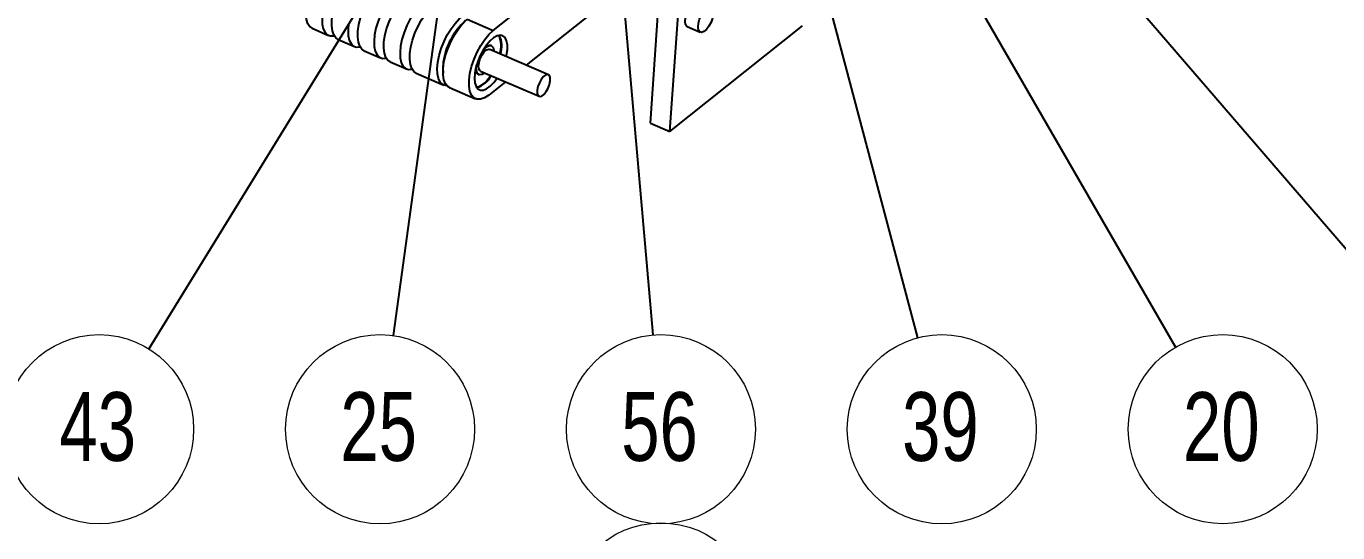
# Model space of a CAD drawing. Header units: millimetres. Extents: x 2 to 418, y 2 to 295.
# Drawn here: x 312.6 to 379.5, y 60.4 to 86.2 of the extents above; entities that cross this region are included whole.
import ezdxf

# ---------------------------------------------------------------- set-up
doc = ezdxf.new("R2010")
doc.units = ezdxf.units.MM
doc.styles.add('SLDTEXTSTYLE0', font='TXT', dxfattribs={"width": 0.75})
doc.dimstyles.new('SLDDIMSTYLE0', dxfattribs={"dimtxt": 0.18, "dimasz": 1.016, "dimexe": 0, "dimexo": 0.0625, "dimgap": 0, "dimtad": 0, "dimtih": 1, "dimtoh": 1, "dimdec": 0, "dimrnd": 1e-09, "dimzin": 0, "dimdsep": 46, "dimtxsty": 'Standard', "dimblk1": 'DOT', "dimblk2": 'DOT', "dimsah": 1, "dimcen": 0.09, "dimadec": 0, "dimazin": 0, "dimtfac": 1.016, "dimtdec": 0, "dimtofl": 0, "dimtmove": 0, "dimatfit": 3, "dimldrblk": 'DOT', "dimfxl": 1, "dimfrac": 2, "dimtolj": 1, "dimtzin": 0, "dimarcsym": 0})
doc.dimstyles.new('SLDDIMSTYLE1', dxfattribs={"dimtxt": 0.18, "dimasz": 3.302, "dimexe": 0, "dimexo": 0.0625, "dimgap": 0, "dimtad": 0, "dimtih": 1, "dimtoh": 1, "dimdec": 0, "dimrnd": 1e-09, "dimzin": 0, "dimdsep": 46, "dimtxsty": 'Standard', "dimsah": 1, "dimcen": 0.09, "dimadec": 0, "dimazin": 0, "dimtfac": 3.302, "dimtdec": 0, "dimtofl": 0, "dimtmove": 0, "dimatfit": 3, "dimfxl": 1, "dimfrac": 2, "dimtolj": 1, "dimtzin": 0, "dimarcsym": 0})

# ---------------------------------------------------------------- blocks, each defined once
blk = doc.blocks.new('SW_NOTE_9')
at = {"color": 0, "linetype": 'Continuous', "lineweight": 0}
blk.add_circle((2.409, -4.171), 4.817, dxfattribs=at)
at = {"color": 0, "linetype": 'Continuous', "lineweight": 0, "insert": (2.339, -2.284), "char_height": 3.5, "attachment_point": 2, "style": 'SLDTEXTSTYLE0'}
blk.add_mtext('20', dxfattribs=at)
blk = doc.blocks.new('SW_NOTE_10')
at = {"color": 0, "linetype": 'Continuous', "lineweight": 0}
blk.add_circle((1.237, -4.656), 4.817, dxfattribs=at)
at = {"color": 0, "linetype": 'Continuous', "lineweight": 0, "insert": (1.166, -2.768), "char_height": 3.5, "attachment_point": 2, "style": 'SLDTEXTSTYLE0'}
blk.add_mtext('39', dxfattribs=at)
blk = doc.blocks.new('_Dot')
at = {"color": 0, "linetype": 'ByBlock', "lineweight": -2}
blk.add_line((-0.5, 0), (-1, 0), dxfattribs=at)
at = {"color": 0, "linetype": 'ByBlock', "const_width": 0.5}
blk.add_lwpolyline([(-0.25, 0, 1), (0.25, 0, 1)], format="xyb", close=True, dxfattribs=at)
blk = doc.blocks.new('SW_NOTE_13')
at = {"color": 0, "linetype": 'Continuous', "lineweight": 0}
blk.add_circle((-0.661, -4.772), 4.817, dxfattribs=at)
at = {"color": 0, "linetype": 'Continuous', "lineweight": 0, "insert": (-0.732, -2.884), "char_height": 3.5, "attachment_point": 2, "style": 'SLDTEXTSTYLE0'}
blk.add_mtext('25', dxfattribs=at)
blk = doc.blocks.new('SW_NOTE_15')
at = {"color": 0, "linetype": 'Continuous', "lineweight": 0}
blk.add_circle((0.42, -4.799), 4.817, dxfattribs=at)
at = {"color": 0, "linetype": 'Continuous', "lineweight": 0, "insert": (0.349, -2.911), "char_height": 3.5, "attachment_point": 2, "style": 'SLDTEXTSTYLE0'}
blk.add_mtext('56', dxfattribs=at)
blk = doc.blocks.new('SW_NOTE_16')
at = {"color": 0, "linetype": 'Continuous', "lineweight": 0}
blk.add_circle((2.586, 2.624), 4.817, dxfattribs=at)
at = {"color": 0, "linetype": 'Continuous', "lineweight": 0, "insert": (2.516, 4.512), "char_height": 3.5, "attachment_point": 2, "style": 'SLDTEXTSTYLE0'}
blk.add_mtext('53', dxfattribs=at)
blk = doc.blocks.new('SW_NOTE_21')
at = {"color": 0, "linetype": 'Continuous', "lineweight": 0}
blk.add_circle((-2.527, -4.101), 4.817, dxfattribs=at)
at = {"color": 0, "linetype": 'Continuous', "lineweight": 0, "insert": (-2.598, -2.213), "char_height": 3.5, "attachment_point": 2, "style": 'SLDTEXTSTYLE0'}
blk.add_mtext('43', dxfattribs=at)

msp = doc.modelspace()

# ---------------------------------------------------------------- linework, layer by layer
at = {"color": 7, "linetype": 'Continuous', "lineweight": 25}
for p, q in [((336.422908, 85.978575), (343.412376, 91.53781)), ((344.430584, 81.262171), (345.096076, 90.685356)), ((345.423848, 80.833806), (346.08934, 90.256991)), ((344.408595, 89.22728), (338.104299, 84.213012)), ((335.098555, 86.549729), (336.422908, 85.978575)), ((327.195237, 86.086282), (328.024893, 85.728476)), ((345.423848, 80.833806), (352.190811, 86.216066)), ((346.314419, 86.170899), (346.976596, 85.885322)), ((328.51959, 85.515128), (329.349246, 85.157322)), ((329.843943, 84.943974), (330.673598, 84.586168)), ((339.234518, 83.725583), (336.246447, 85.01425)), ((336.32565, 85.197899), (336.29254, 85.212178)), ((331.168296, 84.37282), (331.99795, 84.015014)), ((332.492649, 83.801665), (333.900741, 83.194397)), ((335.546901, 83.892622), (335.527006, 84.038653)), ((335.658921, 83.742985), (335.69203, 83.728706)), ((335.771232, 83.912355), (338.759303, 82.623688)), ((334.190443, 83.069457), (335.514796, 82.498302)), ((337.038921, 83.365639), (336.190731, 82.691011)), ((344.430584, 81.262171), (345.423848, 80.833806))]:
    msp.add_line(p, q, dxfattribs=at)
at = {"color": 7, "linetype": 'Continuous', "lineweight": 25, "flags": 128}
for points in [[(327.195237, 86.086282), (327.0763, 86.166664), (326.968711, 86.319042), (326.897934, 86.529383), (326.866527, 86.790083), (326.875628, 87.091723), (326.924906, 87.423399), (327.01258, 87.773123), (327.135483, 88.128257), (327.28917, 88.475964), (327.468086, 88.803675), (327.66577, 89.099551), (327.875071, 89.352893), (328.088428, 89.554548), (328.298128, 89.697225), (328.496593, 89.77577), (328.676649, 89.787342), (328.779285, 89.759263)], [(328.51959, 85.515128), (328.400652, 85.59551), (328.293063, 85.747888), (328.222286, 85.958229), (328.190879, 86.218929), (328.199981, 86.520569), (328.249258, 86.852244), (328.336932, 87.201969), (328.459835, 87.557103), (328.613522, 87.90481), (328.792439, 88.232521), (328.990122, 88.528397), (329.199424, 88.781739), (329.41278, 88.983394), (329.62248, 89.126071), (329.820945, 89.204616), (330.001001, 89.216188), (330.103637, 89.188109)], [(329.843943, 84.943974), (329.725005, 85.024356), (329.617416, 85.176734), (329.546639, 85.387075), (329.515232, 85.647775), (329.524333, 85.949415), (329.573611, 86.28109), (329.661285, 86.630815), (329.784188, 86.985949), (329.937875, 87.333655), (330.116792, 87.661367), (330.314475, 87.957242), (330.523777, 88.210585), (330.737133, 88.412239), (330.946833, 88.554917), (331.145298, 88.633462), (331.325354, 88.645034), (331.42799, 88.616954)], [(332.465696, 88.061353), (332.376582, 88.178766), (332.236068, 88.267673), (332.067708, 88.289897), (331.877586, 88.244633), (331.672576, 88.133519), (331.460085, 87.96057), (331.247795, 87.732037), (331.043378, 87.456179), (330.85422, 87.142966), (330.687161, 86.803721), (330.548238, 86.450703), (330.442472, 86.096671), (330.373684, 85.754421)], [(331.168296, 84.37282), (331.049358, 84.453202), (330.941769, 84.60558), (330.870992, 84.81592), (330.839585, 85.07662), (330.848686, 85.37826), (330.897964, 85.709936), (330.985638, 86.059661), (331.108541, 86.414795), (331.262228, 86.762501), (331.441145, 87.090213), (331.638828, 87.386088), (331.84813, 87.639431), (332.061486, 87.841085), (332.271186, 87.983763), (332.469651, 88.062308), (332.649707, 88.073879), (332.752343, 88.0458)], [(333.790049, 87.490198), (333.700935, 87.607612), (333.560421, 87.696519), (333.39206, 87.718743), (333.201939, 87.673479), (332.996928, 87.562365), (332.784437, 87.389416), (332.572147, 87.160883), (332.36773, 86.885025), (332.178572, 86.571812), (332.011513, 86.232567), (331.87259, 85.879549), (331.766824, 85.525517), (331.698036, 85.183267)], [(332.492649, 83.801665), (332.373711, 83.882047), (332.266122, 84.034425), (332.195345, 84.244766), (332.163938, 84.505466), (332.173039, 84.807106), (332.222317, 85.138782), (332.309991, 85.488506), (332.432894, 85.84364), (332.586581, 86.191347), (332.765498, 86.519058), (332.963181, 86.814934), (333.172483, 87.068276), (333.385839, 87.269931), (333.595539, 87.412609), (333.794004, 87.491153), (333.97406, 87.502725), (334.076696, 87.474646)], [(346.314419, 86.170899), (346.28702, 86.186837), (346.222998, 86.281232), (346.198923, 86.433325), (346.217404, 86.626635), (346.276438, 86.840213), (346.369627, 87.050914), (346.486874, 87.235907), (346.615472, 87.375144), (346.741486, 87.453537), (346.851261, 87.46259), (346.868836, 87.456443)], [(347.639734, 86.990797), (347.64257, 86.815708), (347.603277, 86.609451), (347.526113, 86.394378), (347.41944, 86.193795), (347.294818, 86.029439), (347.165752, 85.919119), (347.046227, 85.874792), (346.949196, 85.90126), (346.885175, 85.995655), (346.8611, 86.147748), (346.879581, 86.341058), (346.938614, 86.554636), (347.031804, 86.765337), (347.14905, 86.95033), (347.277648, 87.089567), (347.403663, 87.167959), (347.513437, 87.177012), (347.595077, 87.115745), (347.639734, 86.990797)], [(327.724978, 86.896729), (327.695656, 86.578631), (327.706859, 86.296182), (327.758183, 86.05959), (327.847772, 85.877405), (327.972388, 85.756214), (328.127528, 85.700396), (328.307584, 85.711969), (328.311539, 85.712924)], [(329.049331, 86.325575), (329.020009, 86.007477), (329.031212, 85.725027), (329.082536, 85.488435), (329.172125, 85.306251), (329.296741, 85.18506), (329.451881, 85.129242), (329.631937, 85.140815), (329.635892, 85.14177)], [(333.600826, 84.36265), (333.669614, 84.7049), (333.77538, 85.058931), (333.914304, 85.41195), (334.081362, 85.751195), (334.27052, 86.064408), (334.474938, 86.340265), (334.687228, 86.568798), (334.899719, 86.741748), (335.104729, 86.852862), (335.29485, 86.898125), (335.463211, 86.875902), (335.484788, 86.867377)], [(334.190443, 83.069457), (334.111064, 83.115817), (333.989835, 83.254496), (333.90675, 83.456637), (333.865005, 83.714476), (333.866206, 84.018103), (333.910301, 84.355848), (333.9956, 84.714733), (334.118825, 85.080968), (334.275238, 85.440475), (334.458828, 85.779441), (334.662544, 86.08484), (334.878553, 86.344934), (335.098555, 86.549729)], [(330.373684, 85.754421), (330.344361, 85.436323), (330.355564, 85.153873), (330.406888, 84.917281), (330.496477, 84.735097), (330.621093, 84.613906), (330.776233, 84.558088), (330.95629, 84.569661), (330.960244, 84.570616)], [(336.190731, 82.691011), (335.97519, 82.549386), (335.772393, 82.476373), (335.590133, 82.474778), (335.435417, 82.544663), (335.314188, 82.683342), (335.231103, 82.885483), (335.189358, 83.143322), (335.190559, 83.446949), (335.234654, 83.784693), (335.319953, 84.143579), (335.443178, 84.509814), (335.59959, 84.869321), (335.783181, 85.208287), (335.986897, 85.513686), (336.202906, 85.77378), (336.422908, 85.978575)], [(337.144015, 85.000676), (337.143159, 85.250131), (337.103196, 85.456786), (337.025995, 85.610978), (336.915167, 85.705497), (336.775893, 85.735924), (336.614685, 85.700834), (336.439083, 85.601871), (336.257296, 85.443661), (336.077823, 85.2336), (335.909059, 84.981512), (335.758895, 84.699185), (335.634349, 84.399819), (335.541249, 84.097413), (335.483944, 83.806106), (335.465117, 83.539519), (335.485648, 83.31012), (335.544575, 83.128632), (335.639144, 83.003544), (335.764932, 82.940702), (335.916058, 82.943047), (336.085457, 83.010469), (336.265206, 83.139815), (336.4469, 83.325035), (336.615766, 83.548133)], [(331.698036, 85.183267), (331.668714, 84.865169), (331.679917, 84.582719), (331.731241, 84.346127), (331.820829, 84.163943), (331.945446, 84.042752), (332.100586, 83.986934), (332.280642, 83.998507), (332.284597, 83.999462)], [(335.687218, 84.024583), (335.672556, 84.170333), (335.698456, 84.351419), (335.761791, 84.546), (335.854926, 84.730606), (335.966624, 84.882972), (336.083414, 84.984719), (336.191209, 85.023576), (336.246447, 85.01425)], [(335.88475, 84.94006), (335.974821, 85.046855), (336.108271, 85.158525), (336.232886, 85.20842), (336.337594, 85.192108), (336.413091, 85.11104), (336.452668, 84.972416), (336.456816, 84.923524)], [(337.09098, 84.650027), (337.105725, 84.720084), (337.144015, 85.000676)], [(334.058845, 83.162658), (334.003376, 83.166317), (333.848236, 83.222135), (333.72362, 83.343326), (333.634031, 83.52551), (333.582707, 83.762102), (333.571504, 84.044552), (333.600826, 84.36265)], [(333.875564, 84.358079), (333.848722, 84.054317), (333.860715, 83.805911)], [(335.658921, 83.742985), (335.605088, 83.781535), (335.546901, 83.892622)], [(335.580011, 83.878343), (335.559927, 84.041406), (335.576938, 84.226328)], [(335.981601, 83.821629), (335.975764, 83.816692), (335.845274, 83.734998), (335.729317, 83.718016), (335.638197, 83.767256), (335.580011, 83.878343)], [(335.771232, 83.912355), (335.740672, 83.93175), (335.687218, 84.024583)], [(339.330014, 83.419867), (339.326676, 83.577446), (339.283564, 83.68644), (339.205877, 83.733703), (339.102986, 83.713535), (338.9873, 83.628366), (338.872774, 83.488472), (338.77322, 83.310724), (338.700647, 83.116562), (338.663808, 82.929404), (338.667145, 82.771825), (338.710258, 82.662831), (338.787944, 82.615568), (338.890835, 82.635736), (339.006521, 82.720905), (339.121048, 82.860799), (339.220601, 83.038547), (339.293175, 83.23271), (339.330014, 83.419867)]]:
    msp.add_lwpolyline(points, dxfattribs=at)
at = {"color": 7, "linetype": 'Continuous', "lineweight": 25}
for centre, radius, start, end in [((337.262371, 83.904962), 3.416983, 131.17906652, 172.37972614), ((335.47698, 85.196673), 1.344976, 342.52613726, 23.33468885), ((335.541794, 85.178858), 1.313687, 342.25803261, 24.93692201), ((335.642865, 85.185212), 1.219916, 340.52696215, 26.66799248), ((336.229444, 84.90253), 0.316011, 78.48266325, 140.11201706), ((335.157795, 84.291141), 1.276763, 288.86407363, 331.95857815), ((335.213975, 84.256417), 1.246811, 287.19917667, 332.28941576), ((335.14891, 84.334664), 1.341366, 288.86603855, 330.62255388)]:
    msp.add_arc(centre, radius, start, end, dxfattribs=at)

# ---------------------------------------------------------------- block references
at = {"color": 7, "linetype": 'Continuous', "lineweight": 0}
for name, p in [('SW_NOTE_21', (318.85877, 69.773294)), ('SW_NOTE_13', (331.312087, 70.443954)), ('SW_NOTE_15', (344.550686, 70.471226)), ('SW_NOTE_10', (358.053152, 70.328074)), ('SW_NOTE_9', (371.199986, 69.843672)), ('SW_NOTE_16', (342.384303, 53.462471))]:
    msp.add_blockref(name, p, dxfattribs=at)

# ---------------------------------------------------------------- leaders
for points, dimstyle in [([(341.555913, 104.712189), (344.550686, 70.471226)], 'SLDDIMSTYLE1'), ([(358.749227, 99.368701), (384.664447, 69.320232)], 'SLDDIMSTYLE0'), ([(356.271814, 95.688191), (371.199986, 69.843672)], 'SLDDIMSTYLE1'), ([(333.711733, 93.874206), (318.85877, 69.773294)], 'SLDDIMSTYLE0'), ([(334.483139, 93.328684), (331.312087, 70.443954)], 'SLDDIMSTYLE1'), ([(352.038642, 92.969433), (358.053152, 70.328074)], 'SLDDIMSTYLE0')]:
    msp.add_leader(points, dimstyle=dimstyle, dxfattribs=at)

doc.saveas('drawing.dxf')
